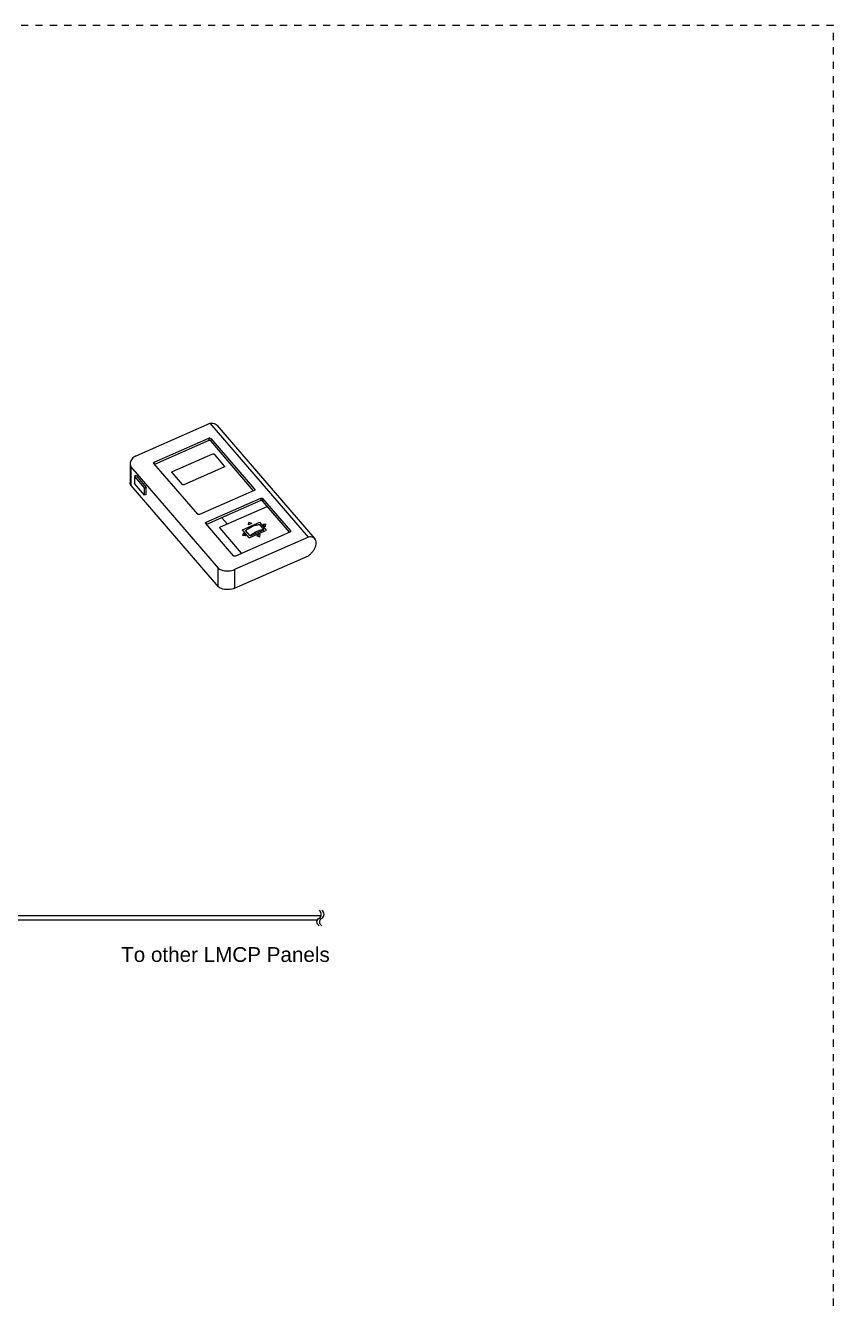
# Model space of a CAD drawing. Header units: inches. Extents: x -60 to 2005, y -577 to 104.
# Drawn here: x 610.29 to 638.39, y -356.79 to -312.5 of the extents above; entities that cross this region are included whole.
import ezdxf

# ---------------------------------------------------------------- set-up
doc = ezdxf.new("R2010")
doc.units = ezdxf.units.IN
doc.header["$MEASUREMENT"] = 0
doc.linetypes.add('Demo', pattern=[0.5, 0.25, -0.25])
doc.layers.get('0').update_dxf_attribs({"lineweight": 5})
doc.layers.add('PS Borders', color=40, linetype='Demo', lineweight=5, plot=False)
doc.layers.add('WS_DETAIL', color=7, linetype='Continuous', lineweight=5)
doc.layers.add('WS_LowVoltage', color=6, linetype='Continuous', lineweight=5)
doc.styles.add('ARIAL', font='arial.ttf')

# ---------------------------------------------------------------- blocks, each defined once
blk = doc.blocks.new('LMCT-100_i')
at = {"extrusion": (0, 0.700492, 0.71366)}
for p, q in [((-24.44, 12.57), (-4.49, 21.34)), ((21.96, -9.31), (-4.49, 21.34)), ((-2.72, 20.82), (23.73, -9.83)), ((-19.6, 10.84), (-4.88, 17.31)), ((-4.89, 17.31), (-4.89, 16.68)), ((-4.39, 17.23), (7.47, 3.58)), ((-4.39, 17.22), (-4.39, 16.6)), ((-4.88, 16.69), (-19.52, 10.26)), ((7.2, 3.17), (-4.39, 16.6)), ((-26.13, 10.41), (-26.13, 5.37)), ((-7.85, -3.15), (-19.72, 10.49)), ((-19.6, 10.84), (-19.6, 10.35)), ((-14.71, 8.31), (-3.84, 13.09)), ((-3.47, 13.03), (-0.73, 9.81)), ((-25.93, 9.59), (-25.93, 4.54)), ((-25.92, 9.59), (-2.4, -17.69)), ((-24.48, 7.23), (-24.92, 7.04)), ((-24.92, 7.04), (-22.2, 3.89)), ((-24.92, 7.04), (-24.92, 5.11)), ((-12.03, 4.85), (-14.8, 8.05)), ((-0.8, 9.56), (-11.67, 4.79)), ((-22.2, 1.96), (-24.92, 5.11)), ((-22.2, 3.89), (-21.76, 4.08)), ((-22.2, 1.96), (-22.2, 3.89)), ((-21.76, 2.15), (-21.76, 4.08)), ((7.47, 3.58), (7.47, 3.31)), ((-21.76, 2.15), (-22.2, 1.96)), ((7.36, 3.23), (-7.36, -3.23)), ((-5.6, -5.33), (9.12, 1.14)), ((9.12, 0.51), (-5.52, -5.91)), ((9.12, 1.14), (9.12, 0.51)), ((9.61, 1.05), (17.1, -7.63)), ((9.61, 1.05), (9.61, 0.43)), ((16.9, -8.02), (9.61, 0.43)), ((-1.72, -6.58), (10.88, -1.04)), ((1.77, -14.36), (-5.72, -5.68)), ((-5.6, -5.33), (-5.6, -5.82)), ((0.07, -5.79), (-1.38, -4.1)), ((4.2, -7.4), (8.9, -5.34)), ((8.76, -5.94), (9.96, -7.33)), ((10.7, -7.42), (8.9, -5.34)), ((3.96, -13.7), (-1.84, -6.93)), ((21.96, -9.31), (2, -18.08)), ((16.98, -7.98), (2.27, -14.44)), ((6, -9.49), (4.2, -7.4)), ((5.05, -8.96), (4.42, -8.23)), ((6.24, -8.97), (5.04, -7.57)), ((6, -9.49), (10.7, -7.42)), ((6.24, -8.97), (9.96, -7.33)), ((17.1, -7.63), (17.1, -7.9)), ((2, -23.12), (21.96, -14.36)), ((-2.4, -22.73), (-2.4, -17.69)), ((2, -18.08), (2, -23.12))]:
    blk.add_line(p, q, dxfattribs=at)
for p, q in [((5.83, -6.07), (5.93, -5.37)), ((6.71, -5.7), (5.93, -5.37)), ((9.78, -5.85), (10.48, -5.73)), ((10.4, -6.57), (10.48, -5.73)), ((4.42, -8.23), (4.2, -8.91)), ((5.05, -8.96), (4.2, -8.91)), ((8.87, -9.36), (8.09, -9.03)), ((8.87, -9.36), (8.97, -8.66))]:
    blk.add_line(p, q)
at = {"extrusion": (-0.310472, -0.62793, 0.71366)}
for p, q in [((6.71, -5.7), (5.83, -6.07)), ((8.97, -8.66), (8.09, -9.03))]:
    blk.add_line(p, q, dxfattribs=at)
at = {"extrusion": (-0.692921, 0.102711, 0.71366)}
blk.add_line((10.4, -6.57), (9.78, -5.85), dxfattribs=at)
for centre in [(-4.71, 16.87), (-4.71, 16.25)]:
    blk.add_arc(centre, 0.477, 48.6015, 112.129)
for points, knots in [([(-4.49, 21.34), (-4.24, 21.37), (-3.76, 21.38), (-3.16, 21.21), (-2.85, 20.98), (-2.72, 20.83), (-2.72, 20.82)], [0, 0, 0, 0, 0.1, 0.2, 0.3, 0.3044799, 0.3044799, 0.3044799, 0.3044799]), ([(-25.93, 4.54), (-26.02, 4.72), (-26.11, 5), (-26.13, 5.28), (-26.13, 5.37)], [0, 0, 0, 0, 0.1666667, 0.2459578, 0.2459578, 0.2459578, 0.2459578])]:
    blk.add_open_spline(points, degree=3, knots=knots)
for points in [[(-24.44, 12.57), (-24.67, 12.47), (-25.09, 12.23), (-25.6, 11.79), (-25.95, 11.27), (-26.13, 10.71), (-26.14, 10.14), (-26.02, 9.77), (-25.93, 9.59)], [(-19.72, 10.49), (-19.73, 10.51), (-19.76, 10.55), (-19.77, 10.62), (-19.77, 10.69), (-19.73, 10.75), (-19.68, 10.8), (-19.63, 10.83), (-19.6, 10.84)], [(-3.84, 13.09), (-3.82, 13.1), (-3.78, 13.11), (-3.71, 13.12), (-3.64, 13.11), (-3.57, 13.1), (-3.52, 13.07), (-3.49, 13.04), (-3.47, 13.03)], [(-14.8, 8.05), (-14.81, 8.07), (-14.83, 8.1), (-14.84, 8.15), (-14.83, 8.2), (-14.81, 8.24), (-14.77, 8.28), (-14.73, 8.3), (-14.71, 8.31)], [(-0.73, 9.81), (-0.72, 9.8), (-0.7, 9.77), (-0.69, 9.72), (-0.69, 9.67), (-0.72, 9.62), (-0.76, 9.58), (-0.8, 9.56), (-0.82, 9.55)], [(-11.67, 4.79), (-11.69, 4.78), (-11.73, 4.76), (-11.8, 4.75), (-11.87, 4.76), (-11.93, 4.78), (-11.99, 4.81), (-12.02, 4.83), (-12.03, 4.85)], [(7.47, 3.58), (7.49, 3.56), (7.51, 3.52), (7.53, 3.46), (7.52, 3.39), (7.48, 3.32), (7.43, 3.27), (7.38, 3.24), (7.35, 3.23)], [(9.12, 1.14), (9.14, 1.15), (9.2, 1.17), (9.3, 1.18), (9.39, 1.17), (9.48, 1.15), (9.56, 1.11), (9.6, 1.07), (9.61, 1.05)], [(9.61, 0.43), (9.6, 0.45), (9.56, 0.48), (9.48, 0.52), (9.39, 0.55), (9.3, 0.56), (9.2, 0.54), (9.14, 0.53), (9.12, 0.51)], [(-7.36, -3.23), (-7.38, -3.24), (-7.44, -3.26), (-7.54, -3.27), (-7.63, -3.27), (-7.72, -3.24), (-7.8, -3.2), (-7.84, -3.17), (-7.85, -3.15)], [(-5.72, -5.68), (-5.73, -5.66), (-5.76, -5.62), (-5.77, -5.56), (-5.76, -5.49), (-5.73, -5.42), (-5.67, -5.37), (-5.62, -5.34), (-5.6, -5.33)], [(-1.84, -6.93), (-1.85, -6.91), (-1.88, -6.87), (-1.89, -6.8), (-1.88, -6.74), (-1.85, -6.67), (-1.8, -6.62), (-1.75, -6.59), (-1.72, -6.58)], [(5.04, -7.57), (5.33, -7.34), (5.94, -6.91), (6.9, -6.4), (7.85, -6.06), (8.47, -5.96), (8.76, -5.94)], [(9.96, -7.33), (9.67, -7.35), (9.06, -7.46), (8.1, -7.8), (7.14, -8.3), (6.53, -8.73), (6.24, -8.97)], [(17.1, -7.63), (17.12, -7.65), (17.14, -7.69), (17.16, -7.75), (17.15, -7.82), (17.11, -7.88), (17.06, -7.94), (17.01, -7.97), (16.98, -7.98)], [(21.96, -14.36), (22.21, -14.17), (22.68, -13.76), (23.28, -13.06), (23.74, -12.32), (24.02, -11.58), (24.12, -10.88), (24.02, -10.27), (23.74, -9.78), (23.28, -9.44), (22.68, -9.27), (22.21, -9.28), (21.96, -9.31)], [(2.27, -14.44), (2.24, -14.46), (2.18, -14.48), (2.09, -14.49), (1.99, -14.48), (1.9, -14.45), (1.83, -14.42), (1.79, -14.38), (1.77, -14.36)], [(-2.4, -17.69), (-2.22, -17.83), (-1.8, -18.07), (-1.08, -18.32), (-0.3, -18.46), (0.5, -18.47), (1.29, -18.34), (1.78, -18.18), (2, -18.08)], [(2, -23.12), (1.78, -23.22), (1.29, -23.39), (0.5, -23.51), (-0.3, -23.5), (-1.08, -23.37), (-1.8, -23.11), (-2.22, -22.87), (-2.4, -22.73)]]:
    blk.add_open_spline(points, degree=3)
at = {"layer": 'WS_DETAIL'}
blk.add_line((-24.48, 7.23), (-21.76, 4.08), dxfattribs=at)
at = {"layer": 'WS_DETAIL', "extrusion": (0, 0.700492, 0.71366)}
blk.add_line((-25.93, 4.54), (-2.4, -22.73), dxfattribs=at)
blk = doc.blocks.new('G_ENDLINE')
blk.add_lwpolyline([(0.087, 0, -0.57735), (0, 0, 0.57735), (-0.087, 0, 0.57735)], format="xyb")

msp = doc.modelspace()

# ---------------------------------------------------------------- linework, layer by layer
at = {"layer": 'PS Borders', "lineweight": -3}
msp.add_lwpolyline([(502.816, -415.508), (638.386, -415.508), (638.386, -312.5), (502.816, -312.5)], close=True, dxfattribs=at)
at = {"layer": 'WS_LowVoltage'}
for p, q in [((620.564, -343.457), (596.307, -343.457)), ((620.433, -343.609), (599.51, -343.609))]:
    msp.add_line(p, q, dxfattribs=at)

# ---------------------------------------------------------------- block references
at = {"xscale": 0.1289509719992166, "yscale": 0.1289509719992166, "zscale": 0.1289509719992166}
msp.add_blockref('LMCT-100_i', (617.294, -329.083), dxfattribs=at)
at = {"layer": 'WS_DETAIL', "xscale": 3.011391076596517, "yscale": 3.011391076596517, "zscale": 3.011391076596517, "rotation": 270}
for p in [(620.498, -343.534), (620.594, -343.534)]:
    msp.add_blockref('G_ENDLINE', p, dxfattribs=at)

# ---------------------------------------------------------------- texts
at = {"linetype": 'Continuous', "insert": (617.242, -344.802), "char_height": 0.51341, "width": 13.13281, "attachment_point": 5, "style": 'ARIAL'}
msp.add_mtext('To other LMCP Panels', dxfattribs=at)

doc.saveas('drawing.dxf')
